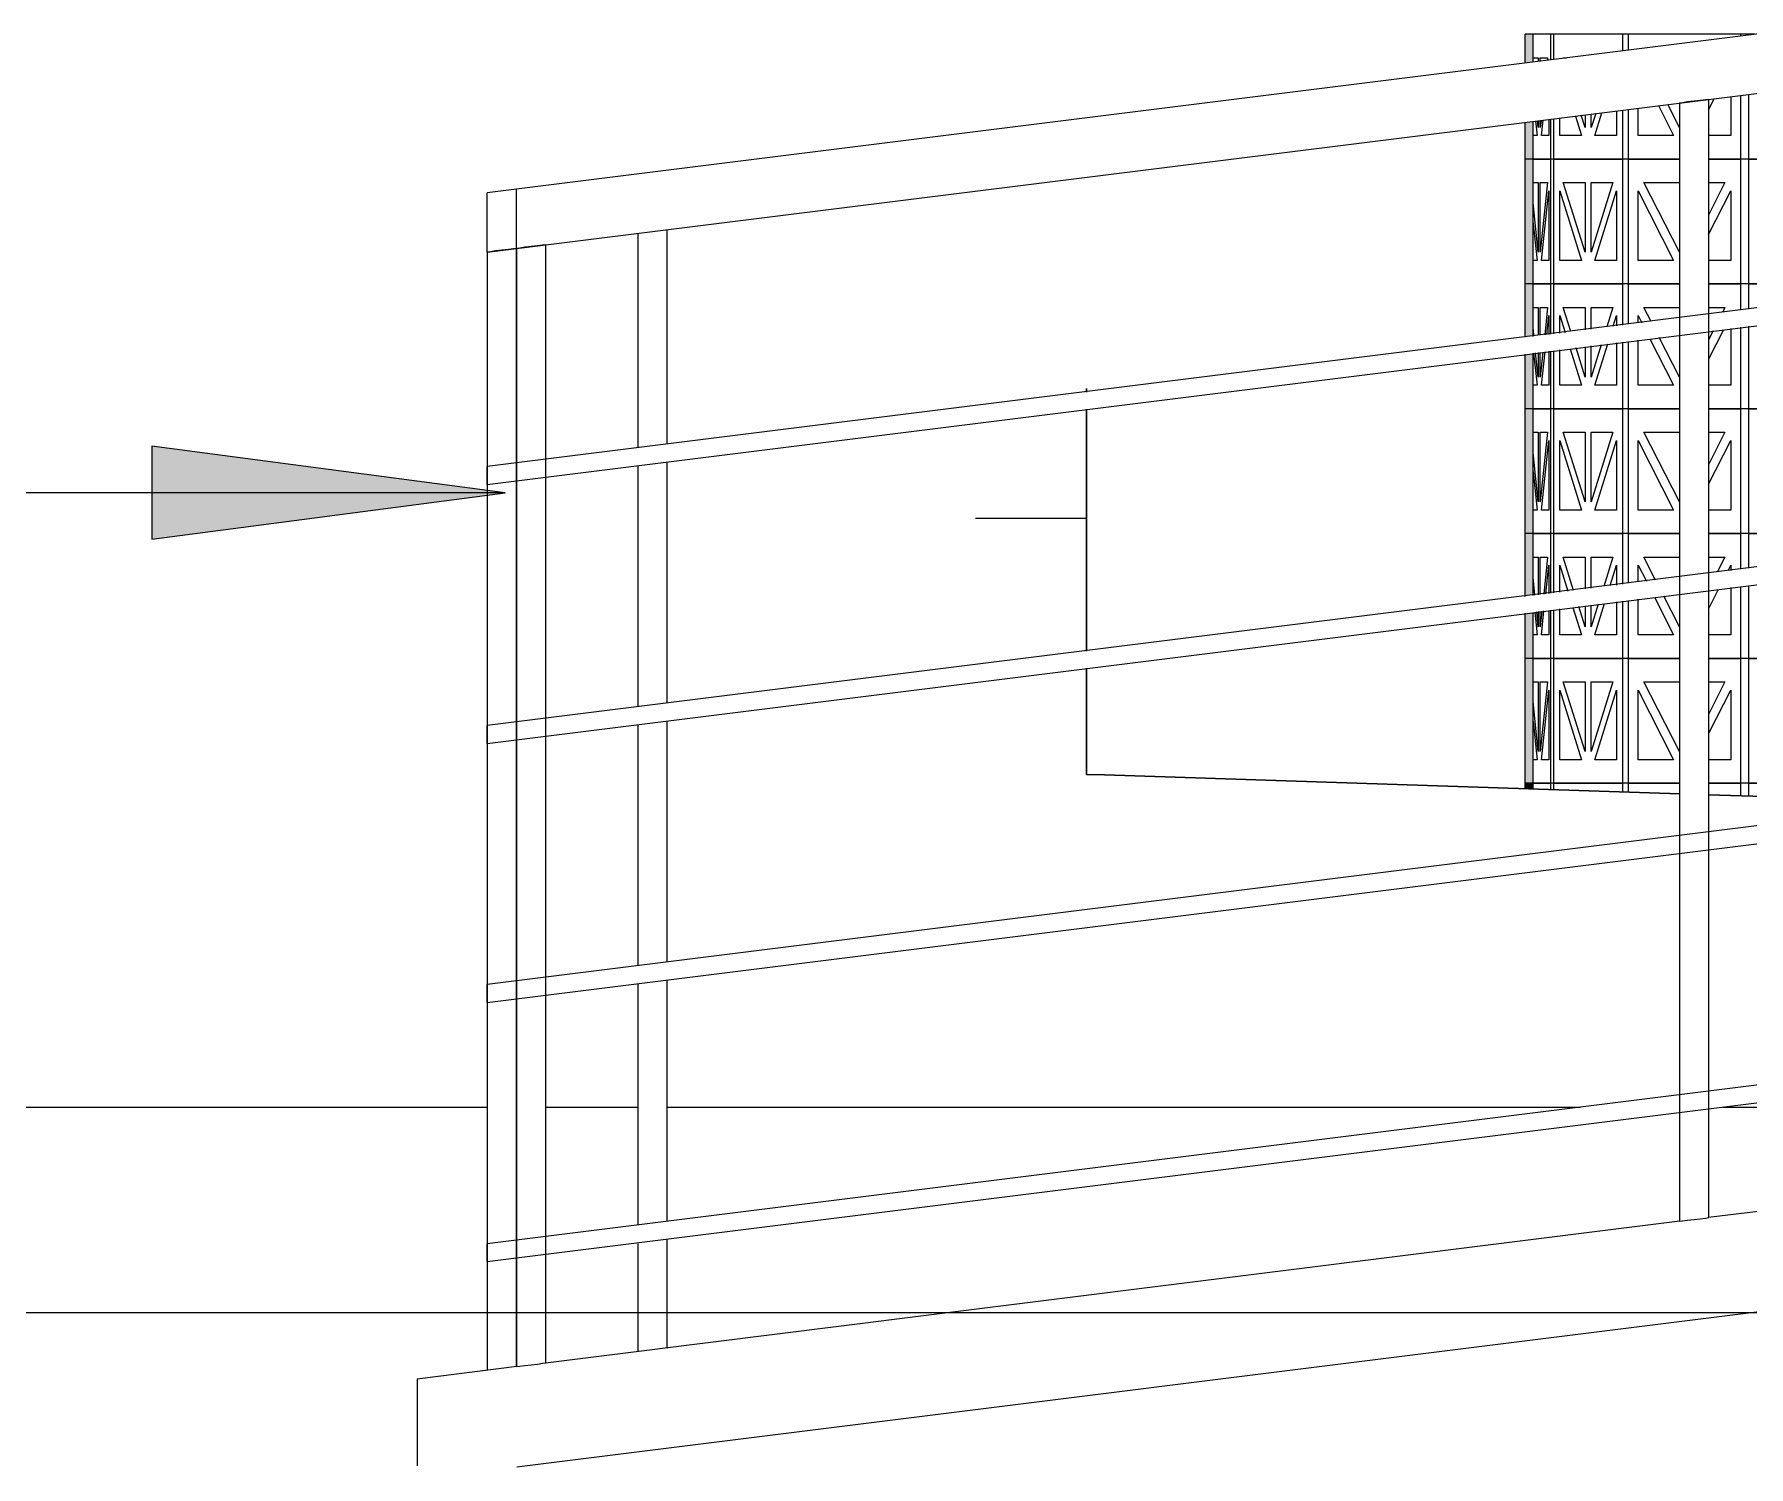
# Model space of a CAD drawing. Header units: millimetres. Extents: x -35517 to 139323, y -3702 to 5999.
# Drawn here: x 104025 to 105481, y -474 to 742 of the extents above; entities that cross this region are included whole.
import ezdxf

# ---------------------------------------------------------------- set-up
doc = ezdxf.new("R2010")
doc.units = ezdxf.units.MM
for name, color, linetype, lineweight in [('A-FLOR', 192, 'Continuous', 9), ('A-FLOR-HRAL', 11, 'Continuous', 5), ('A-GLAZ-CURT', 52, 'Continuous', 5), ('C-TOPO', 7, 'Continuous', 5), ('G-ANNO-TEXT', 231, 'Continuous', 5)]:
    doc.layers.add(name, color=color, linetype=linetype, lineweight=lineweight)

# ---------------------------------------------------------------- blocks, each defined once
blk = doc.blocks.new('System Panel - Glazed-1052214-GENERAL EAST ELEVATION')
at = {"layer": 'A-GLAZ-CURT'}
blk.add_hatch(color=256, dxfattribs=at).paths.add_polyline_path([(-3278.8, 101.2), (-3278.8, 106), (-3285.3, 106), (-3285.3, 101.4)])
for p, q in [((-3285.3, 101.4), (-3285.3, 106)), ((-3278.8, 106), (-3285.3, 106)), ((-3278.8, 106), (-3278.8, 101.2))]:
    blk.add_line(p, q, dxfattribs=at)
blk = doc.blocks.new('System Panel - Glazed-V377-GENERAL EAST ELEVATION')
at = {"layer": 'A-GLAZ-CURT'}
blk.add_hatch(color=256, dxfattribs=at).paths.add_polyline_path([(-3285.3, 106), (-3278.8, 106), (-3278.8, 212), (-3285.3, 212), (-3285.3, 113.2)])
for p, q in [((-3285.3, 106), (-3285.3, 212)), ((-3278.8, 212), (-3285.3, 212)), ((-3278.8, 212), (-3278.8, 106)), ((-3278.8, 106), (-3285.3, 106))]:
    blk.add_line(p, q, dxfattribs=at)
blk = doc.blocks.new('System Panel - Glazed-V378-GENERAL EAST ELEVATION')
at = {"layer": 'A-GLAZ-CURT'}
h = blk.add_hatch(color=256, dxfattribs=at)
h.paths.add_polyline_path([(-3280.4, 212), (-3278.8, 212), (-3278.8, 250.8), (-3285.3, 250), (-3285.3, 212)])
h.paths.add_polyline_path([(-3285.3, 265.1), (-3278.8, 265.9), (-3278.8, 318), (-3285.3, 318), (-3285.3, 281.5)])
for p, q in [((-3285.3, 264.7), (-3285.3, 318)), ((-3278.8, 318), (-3285.3, 318)), ((-3278.8, 318), (-3278.8, 265.5)), ((-3285.3, 212), (-3285.3, 250.3)), ((-3278.8, 251.1), (-3278.8, 212)), ((-3278.8, 212), (-3285.3, 212))]:
    blk.add_line(p, q, dxfattribs=at)
blk = doc.blocks.new('System Panel - Glazed-V379-GENERAL EAST ELEVATION')
at = {"layer": 'A-GLAZ-CURT'}
h = blk.add_hatch(color=256, dxfattribs=at)
h.paths.add_polyline_path([(-3285.3, 424), (-3278.8, 424), (-3278.8, 470.8), (-3285.3, 470), (-3285.3, 438.5)])
h.paths.add_polyline_path([(-3285.3, 485.1), (-3278.8, 486.7), (-3278.8, 530), (-3285.3, 530), (-3285.3, 486.7)])
for p, q in [((-3285.3, 484.7), (-3285.3, 530)), ((-3278.8, 530), (-3285.3, 530)), ((-3278.8, 530), (-3278.8, 485.5)), ((-3285.3, 424), (-3285.3, 470.3)), ((-3278.8, 471.1), (-3278.8, 424)), ((-3278.8, 424), (-3285.3, 424))]:
    blk.add_line(p, q, dxfattribs=at)
blk = doc.blocks.new('System Panel - Glazed-V380-GENERAL EAST ELEVATION')
at = {"layer": 'A-GLAZ-CURT'}
h = blk.add_hatch(color=256, dxfattribs=at)
h.paths.add_polyline_path([(-3278.8, 636), (-3278.8, 668.1), (-3285.3, 667.2), (-3285.3, 636), (-3280.4, 636)])
h.paths.add_polyline_path([(-3285.3, 717.6), (-3278.8, 718.4), (-3278.8, 742), (-3285.3, 742), (-3285.3, 727.9)])
for p, q in [((-3285.3, 717.6), (-3285.3, 742)), ((-3278.8, 742), (-3285.3, 742)), ((-3278.8, 742), (-3278.8, 718.4)), ((-3285.3, 636), (-3285.3, 667.2)), ((-3278.8, 668.1), (-3278.8, 636)), ((-3278.8, 636), (-3285.3, 636))]:
    blk.add_line(p, q, dxfattribs=at)
blk = doc.blocks.new('The BREEZEBLOCK Family1 - The BREEZEBLOCK Family1-1267692-GENERAL EAST ELEVATION')
at = {"layer": 'A-GLAZ-CURT'}
for p, q in [((-3263.4, 106), (-3278.6, 106)), ((-3263.4, 100.7), (-3263.4, 106)), ((-3261.1, 106), (-3263.4, 106))]:
    blk.add_line(p, q, dxfattribs=at)
blk = doc.blocks.new('The BREEZEBLOCK Family1 - The BREEZEBLOCK Family1-1267693-GENERAL EAST ELEVATION')
at = {"layer": 'A-GLAZ-CURT'}
for p, q in [((-3261.1, 106), (-3261.1, 100.7)), ((-3202.4, 106), (-3261.1, 106)), ((-3202.4, 98.6), (-3202.4, 106)), ((-3197.9, 106), (-3202.4, 106))]:
    blk.add_line(p, q, dxfattribs=at)
blk = doc.blocks.new('The BREEZEBLOCK Family1 - The BREEZEBLOCK Family1-V381-GENERAL EAST ELEVATION')
at = {"layer": 'A-GLAZ-CURT'}
for p, q in [((-3197.9, 106), (-3197.9, 98.5)), ((-3154, 106), (-3197.9, 106)), ((-3102.1, 106), (-3129.7, 106)), ((-3102.1, 95.3), (-3102.1, 106)), ((-3095.5, 106), (-3102.1, 106))]:
    blk.add_line(p, q, dxfattribs=at)
blk = doc.blocks.new('The BREEZEBLOCK Family1 - The BREEZEBLOCK Family1-V382-GENERAL EAST ELEVATION')
at = {"layer": 'A-GLAZ-CURT'}
for p, q in [((-3095.5, 106), (-3095.5, 95.1)), ((-3038.5, 106), (-3095.5, 106)), ((-2965.7, 106), (-3014.1, 106)), ((-2965.7, 90.8), (-2965.7, 106)), ((-2957.2, 106), (-2965.7, 106))]:
    blk.add_line(p, q, dxfattribs=at)
blk = doc.blocks.new('The BREEZEBLOCK Family1 - The BREEZEBLOCK Family1-V387-GENERAL EAST ELEVATION')
at = {"layer": 'A-GLAZ-CURT'}
for p, q in [((-3263.4, 212), (-3278.6, 212)), ((-3263.4, 106), (-3263.4, 212)), ((-3261.1, 212), (-3263.4, 212)), ((-3278.6, 192), (-3274.2, 192)), ((-3274.2, 192), (-3274.2, 132.9)), ((-3272.4, 132.9), (-3272.4, 192)), ((-3272.4, 192), (-3266.2, 192)), ((-3266.2, 192), (-3272.4, 132.9)), ((-3274.2, 132.9), (-3278.6, 175)), ((-3271.4, 126), (-3265.2, 185.1)), ((-3265.2, 185.1), (-3265.2, 126)), ((-3278.6, 158.5), (-3275.2, 126)), ((-3275.2, 126), (-3278.6, 126)), ((-3265.2, 126), (-3271.4, 126)), ((-3278.6, 106), (-3263.4, 106)), ((-3261.1, 106), (-3263.4, 106))]:
    blk.add_line(p, q, dxfattribs=at)
blk = doc.blocks.new('The BREEZEBLOCK Family1 - The BREEZEBLOCK Family1-V388-GENERAL EAST ELEVATION')
at = {"layer": 'A-GLAZ-CURT'}
for p, q in [((-3261.1, 212), (-3261.1, 106)), ((-3202.4, 212), (-3261.1, 212)), ((-3202.4, 106), (-3202.4, 212)), ((-3197.9, 212), (-3202.4, 212)), ((-3252.9, 192), (-3234.4, 192)), ((-3234.4, 132.9), (-3252.9, 192)), ((-3234.4, 192), (-3234.4, 132.9)), ((-3229.1, 132.9), (-3229.1, 192)), ((-3229.1, 192), (-3210.7, 192)), ((-3210.7, 192), (-3229.1, 132.9)), ((-3255.8, 126), (-3255.8, 185.1)), ((-3255.8, 185.1), (-3237.4, 126)), ((-3226.2, 126), (-3207.7, 185.1)), ((-3207.7, 185.1), (-3207.7, 126)), ((-3237.4, 126), (-3255.8, 126)), ((-3207.7, 126), (-3226.2, 126)), ((-3226.2, 126), (-3226.1, 126)), ((-3261.1, 106), (-3202.4, 106)), ((-3197.9, 106), (-3202.4, 106))]:
    blk.add_line(p, q, dxfattribs=at)
blk = doc.blocks.new('The BREEZEBLOCK Family1 - The BREEZEBLOCK Family1-V389-GENERAL EAST ELEVATION')
at = {"layer": 'A-GLAZ-CURT'}
for p, q in [((-3197.9, 212), (-3197.9, 106)), ((-3154, 212), (-3197.9, 212)), ((-3102.1, 212), (-3129.7, 212)), ((-3102.1, 106), (-3102.1, 212)), ((-3095.5, 212), (-3102.1, 212)), ((-3184.4, 192), (-3154.3, 192)), ((-3154.3, 132.9), (-3184.4, 192)), ((-3154.3, 192), (-3154.3, 132.9)), ((-3129.7, 192), (-3115.6, 192)), ((-3115.6, 192), (-3129.7, 164.4)), ((-3189.2, 126), (-3189.2, 185.1)), ((-3189.2, 185.1), (-3159.2, 126)), ((-3129.1, 149), (-3110.7, 185.1)), ((-3110.7, 185.1), (-3110.7, 126)), ((-3159.2, 126), (-3189.2, 126)), ((-3110.7, 126), (-3129.7, 126)), ((-3197.9, 106), (-3154, 106)), ((-3129.7, 106), (-3102.1, 106)), ((-3095.5, 106), (-3102.1, 106))]:
    blk.add_line(p, q, dxfattribs=at)
blk = doc.blocks.new('The BREEZEBLOCK Family1 - The BREEZEBLOCK Family1-V390-GENERAL EAST ELEVATION')
at = {"layer": 'A-GLAZ-CURT'}
for p, q in [((-3095.5, 212), (-3095.5, 106)), ((-3038.5, 212), (-3095.5, 212)), ((-2965.7, 212), (-3014.1, 212)), ((-2965.7, 106), (-2965.7, 212)), ((-2957.2, 212), (-2965.7, 212)), ((-3077.2, 192), (-3038.5, 192)), ((-3038.5, 135.9), (-3077.2, 192)), ((-3014.1, 192), (-2984, 192)), ((-2984, 192), (-3014.1, 148.2)), ((-3083.8, 126), (-3083.8, 185.1)), ((-3083.8, 185.1), (-3043, 126)), ((-3014.1, 131.8), (-2977.4, 185.1)), ((-2977.4, 185.1), (-2977.4, 126)), ((-3043, 126), (-3083.8, 126)), ((-2977.4, 126), (-3014.1, 126)), ((-3095.5, 106), (-3038.5, 106)), ((-3014.1, 106), (-2965.7, 106)), ((-2957.2, 106), (-2965.7, 106))]:
    blk.add_line(p, q, dxfattribs=at)
blk = doc.blocks.new('The BREEZEBLOCK Family1 - The BREEZEBLOCK Family1-V395-GENERAL EAST ELEVATION')
at = {"layer": 'A-GLAZ-CURT'}
for p, q in [((-3263.4, 318), (-3278.6, 318)), ((-3263.4, 267.4), (-3263.4, 318)), ((-3261.1, 318), (-3263.4, 318)), ((-3278.6, 298), (-3274.2, 298)), ((-3274.2, 298), (-3274.2, 266)), ((-3272.4, 266.3), (-3272.4, 298)), ((-3272.4, 298), (-3266.2, 298)), ((-3266.2, 298), (-3269.5, 266.6)), ((-3277, 265.7), (-3278.6, 281)), ((-3267.8, 266.8), (-3265.2, 291.1)), ((-3265.2, 291.1), (-3265.2, 267.2)), ((-3277.2, 251.3), (-3275.2, 232)), ((-3274.2, 238.9), (-3275.5, 251.5)), ((-3274.2, 251.7), (-3274.2, 238.9)), ((-3271, 252.1), (-3272.4, 238.9)), ((-3272.4, 238.9), (-3272.4, 251.9)), ((-3271.4, 232), (-3269.3, 252.3)), ((-3265.2, 252.8), (-3265.2, 232)), ((-3263.4, 212), (-3263.4, 253)), ((-3275.2, 232), (-3278.6, 232)), ((-3265.2, 232), (-3271.4, 232)), ((-3278.6, 212), (-3263.4, 212)), ((-3261.1, 212), (-3263.4, 212))]:
    blk.add_line(p, q, dxfattribs=at)
blk = doc.blocks.new('The BREEZEBLOCK Family1 - The BREEZEBLOCK Family1-V396-GENERAL EAST ELEVATION')
at = {"layer": 'A-GLAZ-CURT'}
for p, q in [((-3261.1, 318), (-3261.1, 267.7)), ((-3202.4, 318), (-3261.1, 318)), ((-3202.4, 275), (-3202.4, 318)), ((-3197.9, 318), (-3202.4, 318)), ((-3252.9, 298), (-3234.4, 298)), ((-3244.1, 269.8), (-3252.9, 298)), ((-3234.4, 298), (-3234.4, 271)), ((-3229.1, 271.7), (-3229.1, 298)), ((-3229.1, 298), (-3210.7, 298)), ((-3210.7, 298), (-3218.4, 273.2)), ((-3255.8, 268.3), (-3255.8, 291.1)), ((-3255.8, 291.1), (-3249, 269.2)), ((-3213.1, 273.9), (-3207.7, 291.1)), ((-3207.7, 291.1), (-3207.7, 274.3)), ((-3261.1, 253.3), (-3261.1, 212)), ((-3255.8, 232), (-3255.8, 254)), ((-3244.7, 255.3), (-3237.4, 232)), ((-3234.4, 238.9), (-3239.7, 256)), ((-3234.4, 256.6), (-3234.4, 238.9)), ((-3223.2, 258), (-3229.1, 238.9)), ((-3229.1, 238.9), (-3229.1, 257.3)), ((-3226.2, 232), (-3217.8, 258.7)), ((-3207.7, 260), (-3207.7, 232)), ((-3202.4, 212), (-3202.4, 260.6)), ((-3237.4, 232), (-3255.8, 232)), ((-3207.7, 232), (-3226.2, 232)), ((-3226.2, 232), (-3226.1, 232)), ((-3261.1, 212), (-3202.4, 212)), ((-3197.9, 212), (-3202.4, 212))]:
    blk.add_line(p, q, dxfattribs=at)
blk = doc.blocks.new('The BREEZEBLOCK Family1 - The BREEZEBLOCK Family1-V397-GENERAL EAST ELEVATION')
at = {"layer": 'A-GLAZ-CURT'}
for p, q in [((-3197.9, 318), (-3197.9, 275.8)), ((-3154, 318), (-3197.9, 318)), ((-3102.1, 318), (-3129.7, 318)), ((-3102.1, 287.8), (-3102.1, 318)), ((-3095.5, 318), (-3102.1, 318)), ((-3184.4, 298), (-3154.3, 298)), ((-3174.5, 278.5), (-3184.4, 298)), ((-3154.3, 298), (-3154.3, 281.2)), ((-3129.7, 298), (-3115.6, 298)), ((-3115.6, 298), (-3122.1, 285.3)), ((-3189.2, 276.9), (-3189.2, 291.1)), ((-3189.2, 291.1), (-3182.3, 277.5)), ((-3113, 286.6), (-3110.7, 291.1)), ((-3110.7, 291.1), (-3110.7, 286.7)), ((-3189.2, 232), (-3189.2, 262.3)), ((-3175.4, 264), (-3159.2, 232)), ((-3154.3, 238.9), (-3167.6, 265)), ((-3154.3, 266.6), (-3154.3, 238.9)), ((-3129.7, 253.9), (-3121.1, 270.8)), ((-3110.7, 272.1), (-3110.7, 232)), ((-3102.1, 212), (-3102.1, 273.2)), ((-3197.9, 261.2), (-3197.9, 212)), ((-3159.2, 232), (-3189.2, 232)), ((-3110.7, 232), (-3129.7, 232)), ((-3197.9, 212), (-3154, 212)), ((-3129.7, 212), (-3102.1, 212)), ((-3095.5, 212), (-3102.1, 212))]:
    blk.add_line(p, q, dxfattribs=at)
blk = doc.blocks.new('The BREEZEBLOCK Family1 - The BREEZEBLOCK Family1-V398-GENERAL EAST ELEVATION')
at = {"layer": 'A-GLAZ-CURT'}
for p, q in [((-3095.5, 318), (-3095.5, 288.6)), ((-3038.5, 318), (-3095.5, 318)), ((-2965.7, 318), (-3014.1, 318)), ((-2965.7, 304.8), (-2965.7, 318)), ((-2957.2, 318), (-2965.7, 318)), ((-3077.2, 298), (-3038.5, 298)), ((-3072.7, 291.4), (-3077.2, 298)), ((-3073.8, 276.7), (-3043, 232)), ((-3038.5, 241.9), (-3063.4, 278)), ((-3014.1, 237.8), (-2979.2, 288.5)), ((-2991.5, 287), (-3014.1, 254.2)), ((-2977.4, 288.8), (-2977.4, 232)), ((-2965.7, 212), (-2965.7, 290.2)), ((-3095.5, 274), (-3095.5, 212)), ((-3083.8, 232), (-3083.8, 275.5)), ((-3043, 232), (-3083.8, 232)), ((-2977.4, 232), (-3014.1, 232)), ((-3095.5, 212), (-3038.5, 212)), ((-3014.1, 212), (-2965.7, 212)), ((-2957.2, 212), (-2965.7, 212))]:
    blk.add_line(p, q, dxfattribs=at)
blk = doc.blocks.new('The BREEZEBLOCK Family1 - The BREEZEBLOCK Family1-V403-GENERAL EAST ELEVATION')
at = {"layer": 'A-GLAZ-CURT'}
for p, q in [((-3197.9, 424), (-3197.9, 318)), ((-3154, 424), (-3197.9, 424)), ((-3102.1, 424), (-3129.7, 424)), ((-3102.1, 318), (-3102.1, 424)), ((-3095.5, 424), (-3102.1, 424)), ((-3189.2, 338), (-3189.2, 397.1)), ((-3189.2, 397.1), (-3159.2, 338)), ((-3184.4, 404), (-3154.3, 404)), ((-3154.3, 344.9), (-3184.4, 404)), ((-3154.3, 404), (-3154.3, 344.9)), ((-3129.7, 404), (-3115.6, 404)), ((-3115.6, 404), (-3129.7, 376.4)), ((-3129.7, 359.9), (-3110.7, 397.1)), ((-3110.7, 397.1), (-3110.7, 338)), ((-3159.2, 338), (-3189.2, 338)), ((-3110.7, 338), (-3129.7, 338)), ((-3197.9, 318), (-3154, 318)), ((-3129.7, 318), (-3102.1, 318)), ((-3095.5, 318), (-3102.1, 318))]:
    blk.add_line(p, q, dxfattribs=at)
blk = doc.blocks.new('The BREEZEBLOCK Family1 - The BREEZEBLOCK Family1-V409-GENERAL EAST ELEVATION')
at = {"layer": 'A-GLAZ-CURT'}
for p, q in [((-3263.4, 530), (-3278.6, 530)), ((-3263.4, 487.4), (-3263.4, 530)), ((-3261.1, 530), (-3263.4, 530)), ((-3278.6, 510), (-3274.2, 510)), ((-3274.2, 510), (-3274.2, 486.7)), ((-3272.4, 486.7), (-3272.4, 510)), ((-3272.4, 510), (-3266.2, 510)), ((-3266.2, 510), (-3268.7, 486.7)), ((-3266.9, 487), (-3265.2, 503.1)), ((-3265.2, 503.1), (-3265.2, 487.2)), ((-3278, 486.7), (-3278.6, 493)), ((-3278.1, 471.2), (-3275.2, 444)), ((-3274.2, 450.9), (-3276.4, 471.4)), ((-3274.2, 471.7), (-3274.2, 450.9)), ((-3270.2, 472.2), (-3272.4, 450.9)), ((-3272.4, 450.9), (-3272.4, 471.9)), ((-3271.4, 444), (-3268.4, 472.4)), ((-3265.2, 472.8), (-3265.2, 444)), ((-3263.4, 424), (-3263.4, 473)), ((-3275.2, 444), (-3278.6, 444)), ((-3265.2, 444), (-3271.4, 444)), ((-3278.6, 424), (-3263.4, 424)), ((-3261.1, 424), (-3263.4, 424))]:
    blk.add_line(p, q, dxfattribs=at)
blk = doc.blocks.new('The BREEZEBLOCK Family1 - The BREEZEBLOCK Family1-V410-GENERAL EAST ELEVATION')
at = {"layer": 'A-GLAZ-CURT'}
for p, q in [((-3261.1, 530), (-3261.1, 487.7)), ((-3202.4, 530), (-3261.1, 530)), ((-3202.4, 495), (-3202.4, 530)), ((-3197.9, 530), (-3202.4, 530)), ((-3252.9, 510), (-3234.4, 510)), ((-3246.5, 489.5), (-3252.9, 510)), ((-3234.4, 510), (-3234.4, 491)), ((-3229.1, 491.7), (-3229.1, 510)), ((-3229.1, 510), (-3210.7, 510)), ((-3210.7, 510), (-3215.8, 493.6)), ((-3255.8, 488.3), (-3255.8, 503.1)), ((-3255.8, 503.1), (-3251.4, 488.9)), ((-3210.5, 494.2), (-3207.7, 503.1)), ((-3207.7, 503.1), (-3207.7, 494.3)), ((-3202.4, 424), (-3202.4, 480.6)), ((-3261.1, 473.3), (-3261.1, 424)), ((-3255.8, 444), (-3255.8, 474)), ((-3247.1, 475), (-3237.4, 444)), ((-3234.4, 450.9), (-3242.1, 475.7)), ((-3234.4, 476.6), (-3234.4, 450.9)), ((-3220.6, 478.4), (-3229.1, 450.9)), ((-3229.1, 450.9), (-3229.1, 477.3)), ((-3226.2, 444), (-3215.2, 479)), ((-3207.7, 480), (-3207.7, 444)), ((-3237.4, 444), (-3255.8, 444)), ((-3207.7, 444), (-3226.2, 444)), ((-3226.2, 444), (-3226.1, 444)), ((-3261.1, 424), (-3202.4, 424)), ((-3197.9, 424), (-3202.4, 424))]:
    blk.add_line(p, q, dxfattribs=at)
blk = doc.blocks.new('The BREEZEBLOCK Family1 - The BREEZEBLOCK Family1-V411-GENERAL EAST ELEVATION')
at = {"layer": 'A-GLAZ-CURT'}
for p, q in [((-3197.9, 530), (-3197.9, 495.8)), ((-3154, 530), (-3197.9, 530)), ((-3102.1, 530), (-3129.7, 530)), ((-3102.1, 507.8), (-3102.1, 530)), ((-3095.5, 530), (-3102.1, 530)), ((-3184.4, 510), (-3154.3, 510)), ((-3178.3, 498), (-3184.4, 510)), ((-3154.3, 510), (-3154.3, 501.2)), ((-3129.7, 510), (-3115.6, 510)), ((-3115.6, 510), (-3117.7, 505.8)), ((-3189.2, 496.9), (-3189.2, 503.1)), ((-3189.2, 503.1), (-3186.1, 497)), ((-3197.9, 481.2), (-3197.9, 424)), ((-3189.2, 444), (-3189.2, 482.3)), ((-3179.3, 483.5), (-3159.2, 444)), ((-3154.3, 450.9), (-3171.4, 484.5)), ((-3154.3, 486.6), (-3154.3, 450.9)), ((-3129.7, 465.9), (-3116.7, 491.3)), ((-3125.7, 490.2), (-3129.7, 482.4)), ((-3110.7, 492.1), (-3110.7, 444)), ((-3102.1, 424), (-3102.1, 493.2)), ((-3159.2, 444), (-3189.2, 444)), ((-3110.7, 444), (-3129.7, 444)), ((-3197.9, 424), (-3154, 424)), ((-3129.7, 424), (-3102.1, 424)), ((-3095.5, 424), (-3102.1, 424))]:
    blk.add_line(p, q, dxfattribs=at)
blk = doc.blocks.new('The BREEZEBLOCK Family1 - The BREEZEBLOCK Family1-V412-GENERAL EAST ELEVATION')
at = {"layer": 'A-GLAZ-CURT'}
for p, q in [((-3095.5, 530), (-3095.5, 508.6)), ((-3038.5, 530), (-3095.5, 530)), ((-2965.7, 530), (-3014.1, 530)), ((-2965.7, 524.8), (-2965.7, 530)), ((-2957.2, 530), (-2965.7, 530)), ((-2965.7, 424), (-2965.7, 510.2)), ((-3083.8, 444), (-3083.8, 495.5)), ((-3078.9, 496.1), (-3043, 444)), ((-3038.5, 453.9), (-3068.5, 497.4)), ((-2985.5, 507.7), (-3014.1, 466.2)), ((-3014.1, 449.8), (-2977.4, 503.1)), ((-2977.4, 503.1), (-2977.4, 444)), ((-3095.5, 494), (-3095.5, 424)), ((-3043, 444), (-3083.8, 444)), ((-2977.4, 444), (-3014.1, 444)), ((-3095.5, 424), (-3038.5, 424)), ((-3014.1, 424), (-2965.7, 424)), ((-2957.2, 424), (-2965.7, 424))]:
    blk.add_line(p, q, dxfattribs=at)
blk = doc.blocks.new('The BREEZEBLOCK Family1 - The BREEZEBLOCK Family1-V418-GENERAL EAST ELEVATION')
at = {"layer": 'A-GLAZ-CURT'}
for p, q in [((-3263.4, 636), (-3278.6, 636)), ((-3263.4, 530), (-3263.4, 636)), ((-3261.1, 636), (-3263.4, 636)), ((-3278.6, 616), (-3274.2, 616)), ((-3274.2, 616), (-3274.2, 556.9)), ((-3272.4, 556.9), (-3272.4, 616)), ((-3272.4, 616), (-3266.2, 616)), ((-3266.2, 616), (-3272.4, 556.9)), ((-3274.2, 556.9), (-3278.6, 599)), ((-3271.4, 550), (-3265.2, 609.1)), ((-3265.2, 609.1), (-3265.2, 550)), ((-3278.7, 583.2), (-3275.2, 550)), ((-3275.2, 550), (-3278.6, 550)), ((-3265.2, 550), (-3271.4, 550)), ((-3278.6, 530), (-3263.4, 530)), ((-3261.1, 530), (-3263.4, 530))]:
    blk.add_line(p, q, dxfattribs=at)
blk = doc.blocks.new('The BREEZEBLOCK Family1 - The BREEZEBLOCK Family1-V419-GENERAL EAST ELEVATION')
at = {"layer": 'A-GLAZ-CURT'}
for p, q in [((-3197.9, 636), (-3197.9, 530)), ((-3153.9, 636), (-3197.9, 636)), ((-3102.1, 636), (-3129.7, 636)), ((-3102.1, 530), (-3102.1, 636)), ((-3095.5, 636), (-3102.1, 636)), ((-3184.4, 616), (-3154.3, 616)), ((-3154.3, 556.9), (-3184.4, 616)), ((-3154.3, 616), (-3154.3, 556.9)), ((-3129.7, 616), (-3115.6, 616)), ((-3115.6, 616), (-3129.7, 588.4)), ((-3189.2, 550), (-3189.2, 609.1)), ((-3189.2, 609.1), (-3159.2, 550)), ((-3129.7, 571.9), (-3110.7, 609.1)), ((-3110.7, 609.1), (-3110.7, 550)), ((-3159.2, 550), (-3189.2, 550)), ((-3110.7, 550), (-3129.7, 550)), ((-3197.9, 530), (-3154, 530)), ((-3129.7, 530), (-3102.1, 530)), ((-3095.5, 530), (-3102.1, 530))]:
    blk.add_line(p, q, dxfattribs=at)
blk = doc.blocks.new('The BREEZEBLOCK Family1 - The BREEZEBLOCK Family1-V420-GENERAL EAST ELEVATION')
at = {"layer": 'A-GLAZ-CURT'}
for p, q in [((-3095.5, 636), (-3095.5, 530)), ((-3038.4, 636), (-3095.5, 636)), ((-2965.7, 636), (-3014.1, 636)), ((-2965.7, 530), (-2965.7, 636)), ((-2957.2, 636), (-2965.7, 636)), ((-3077.2, 616), (-3038.3, 616)), ((-3038.5, 559.9), (-3077.2, 616)), ((-3014.1, 616), (-2984, 616)), ((-2984, 616), (-3014.1, 572.2)), ((-3083.8, 550), (-3083.8, 609.1)), ((-3083.8, 609.1), (-3043, 550)), ((-3014.1, 555.8), (-2977.4, 609.1)), ((-2977.4, 609.1), (-2977.4, 550)), ((-3043, 550), (-3083.8, 550)), ((-2977.4, 550), (-3014.1, 550)), ((-3095.5, 530), (-3038.5, 530)), ((-3014.1, 530), (-2965.7, 530)), ((-2957.2, 530), (-2965.7, 530))]:
    blk.add_line(p, q, dxfattribs=at)
blk = doc.blocks.new('The BREEZEBLOCK Family1 - The BREEZEBLOCK Family1-V426-GENERAL EAST ELEVATION')
at = {"layer": 'A-GLAZ-CURT'}
for p, q in [((-3263.4, 742), (-3278.6, 742)), ((-3263.4, 720.4), (-3263.4, 742)), ((-3261.1, 742), (-3263.4, 742)), ((-3278.6, 722), (-3274.2, 722)), ((-3274.2, 722), (-3274.2, 719)), ((-3272.4, 719.2), (-3272.4, 722)), ((-3272.4, 722), (-3266.2, 722)), ((-3266.2, 722), (-3266.4, 720)), ((-3265.2, 669.8), (-3265.2, 656)), ((-3263.4, 636), (-3263.4, 670)), ((-3275.2, 656), (-3278.6, 656)), ((-3276.5, 668.3), (-3275.2, 656)), ((-3274.2, 662.9), (-3274.8, 668.6)), ((-3274.2, 668.6), (-3274.2, 662.9)), ((-3271.8, 668.9), (-3272.4, 662.9)), ((-3272.4, 662.9), (-3272.4, 668.8)), ((-3271.4, 656), (-3270, 669.1)), ((-3265.2, 656), (-3271.4, 656)), ((-3278.6, 636), (-3263.4, 636)), ((-3261.1, 636), (-3263.4, 636))]:
    blk.add_line(p, q, dxfattribs=at)
blk = doc.blocks.new('The BREEZEBLOCK Family1 - The BREEZEBLOCK Family1-V427-GENERAL EAST ELEVATION')
at = {"layer": 'A-GLAZ-CURT'}
for p, q in [((-3261.1, 742), (-3261.1, 720.7)), ((-3202.4, 742), (-3261.1, 742)), ((-3202.4, 728), (-3202.4, 742)), ((-3197.9, 742), (-3202.4, 742)), ((-3252.9, 722), (-3250.3, 722)), ((-3261.1, 670.3), (-3261.1, 636)), ((-3255.8, 656), (-3255.8, 670.9)), ((-3242.6, 672.6), (-3237.4, 656)), ((-3234.4, 662.9), (-3237.6, 673.2)), ((-3234.4, 673.6), (-3234.4, 662.9)), ((-3225.4, 674.7), (-3229.1, 662.9)), ((-3229.1, 662.9), (-3229.1, 674.3)), ((-3226.2, 656), (-3220.1, 675.4)), ((-3207.7, 676.9), (-3207.7, 656)), ((-3202.4, 636), (-3202.4, 677.6)), ((-3237.4, 656), (-3255.8, 656)), ((-3207.7, 656), (-3226.2, 656)), ((-3226.2, 656), (-3226.1, 656)), ((-3261.1, 636), (-3202.4, 636)), ((-3197.9, 636), (-3202.4, 636))]:
    blk.add_line(p, q, dxfattribs=at)
blk = doc.blocks.new('The BREEZEBLOCK Family1 - The BREEZEBLOCK Family1-V428-GENERAL EAST ELEVATION')
at = {"layer": 'A-GLAZ-CURT'}
for p, q in [((-3197.9, 742), (-3197.9, 728.6)), ((-3102.1, 742), (-3197.9, 742)), ((-3102.1, 740.5), (-3102.1, 742)), ((-3095.5, 742), (-3102.1, 742)), ((-3129.7, 677.9), (-3124.9, 687.3)), ((-3110.7, 689.1), (-3110.7, 656)), ((-3102.1, 636), (-3102.1, 690.1)), ((-3197.9, 678.2), (-3197.9, 636)), ((-3189.2, 656), (-3189.2, 679.2)), ((-3172.1, 681.4), (-3159.2, 656)), ((-3154.3, 662.9), (-3164.2, 682.4)), ((-3154.3, 683.6), (-3154.3, 662.9)), ((-3159.2, 656), (-3189.2, 656)), ((-3110.7, 656), (-3129.7, 656)), ((-3197.9, 636), (-3153.9, 636)), ((-3129.7, 636), (-3102.1, 636)), ((-3095.5, 636), (-3102.1, 636))]:
    blk.add_line(p, q, dxfattribs=at)
blk = doc.blocks.new('The BREEZEBLOCK Family1 - The BREEZEBLOCK Family1-V429-GENERAL EAST ELEVATION')
at = {"layer": 'A-GLAZ-CURT'}
for p, q in [((-3090.3, 742), (-3095.5, 742)), ((-3014.1, 661.8), (-2984.5, 704.8)), ((-2996.9, 703.3), (-3014.1, 678.2)), ((-2977.4, 705.7), (-2977.4, 656)), ((-2965.7, 636), (-2965.7, 707.2)), ((-3095.5, 691), (-3095.5, 636)), ((-3083.8, 656), (-3083.8, 692.4)), ((-3069.4, 694.2), (-3043, 656)), ((-3038.4, 665.8), (-3058.9, 695.5)), ((-3043, 656), (-3083.8, 656)), ((-2977.4, 656), (-3014.1, 656)), ((-3095.5, 636), (-3038.4, 636)), ((-3014.1, 636), (-2965.7, 636)), ((-2957.2, 636), (-2965.7, 636))]:
    blk.add_line(p, q, dxfattribs=at)
blk = doc.blocks.new('Railing - 25mm-1115762-GENERAL EAST ELEVATION')
at = {"layer": 'A-FLOR-HRAL'}
for p, q in [((-4038.8, 573), (-4038.8, 390.9)), ((-4014.1, 576.1), (-4014.1, 576.1)), ((-4013.8, 394.1), (-4013.8, 576.2)), ((-4013.8, 174.1), (-4013.8, 378.9)), ((-4038.8, 375.8), (-4038.8, 170.9)), ((-4038.8, 155.8), (-4038.8, -49.1)), ((-4013.8, -45.9), (-4013.8, 158.9)), ((-4038.8, -64.2), (-4038.8, -269.1)), ((-4013.8, -265.9), (-4013.8, -61.1)), ((-4038.8, -285.2), (-4038.8, -376.6)), ((-4013.8, -373.4), (-4013.8, -281.1)), ((-4038.5, -376.5), (-4038.5, -376.5))]:
    blk.add_line(p, q, dxfattribs=at)
blk = doc.blocks.new('Railing - 25mm-V568-GENERAL EAST ELEVATION')
at = {"layer": 'A-FLOR-HRAL'}
for p, q in [((-4166.7, 557.1), (-4166.7, -392.5)), ((-4141.7, 378.1), (-4141.7, 560.2)), ((-4141.7, 158.1), (-4141.7, 363)), ((-4141.7, -61.9), (-4141.7, 143)), ((-4141.7, -281.9), (-4141.7, -77)), ((-4141.7, -389.4), (-4141.7, -297)), ((-4166.4, -392.5), (-4166.4, -392.5))]:
    blk.add_line(p, q, dxfattribs=at)
at = {"layer": 'A-FLOR-HRAL', "flags": 128}
for points in [[(-4154.2, 558.6), (-4159.6, 558), (-4163.9, 557.4), (-4166.4, 557.1), (-4166.7, 557.1)], [(-4142, 560.2), (-4144.4, 559.9), (-4148.7, 559.3), (-4154.2, 558.6)]]:
    blk.add_lwpolyline(points, dxfattribs=at)
blk = doc.blocks.new('Railing - Railing-1115684-GENERAL EAST ELEVATION')
at = {"layer": 'A-FLOR-HRAL'}
for p, q in [((-4141.8, 378.1), (-4166.7, 375)), ((-4166.7, 359.8), (-4141.8, 362.9)), ((-4141.8, 158.1), (-4166.7, 155)), ((-4166.7, 139.8), (-4141.8, 142.9)), ((-4141.8, -61.9), (-4166.7, -65)), ((-4166.7, -80.2), (-4141.8, -77.1)), ((-4141.8, -281.9), (-4166.7, -285)), ((-4166.7, -300.2), (-4141.8, -297.1))]:
    blk.add_line(p, q, dxfattribs=at)
at = {"layer": 'A-FLOR-HRAL', "flags": 128}
for points in [[(-4166.7, 367.4), (-4166.7, 369.4), (-4166.7, 371.2), (-4166.7, 372.7), (-4166.7, 373.9), (-4166.7, 374.7), (-4166.7, 375)], [(-4166.7, 359.8), (-4166.7, 360.1), (-4166.7, 360.9), (-4166.7, 362.1), (-4166.7, 363.6), (-4166.7, 365.4), (-4166.7, 367.4)], [(-4166.7, 147.4), (-4166.7, 149.4), (-4166.7, 151.2), (-4166.7, 152.7), (-4166.7, 153.9), (-4166.7, 154.7), (-4166.7, 155)], [(-4166.7, 139.8), (-4166.7, 140.1), (-4166.7, 140.9), (-4166.7, 142.1), (-4166.7, 143.6), (-4166.7, 145.4), (-4166.7, 147.4)], [(-4166.7, -72.6), (-4166.7, -70.6), (-4166.7, -68.8), (-4166.7, -67.3), (-4166.7, -66.1), (-4166.7, -65.3), (-4166.7, -65)], [(-4166.7, -80.2), (-4166.7, -79.9), (-4166.7, -79.1), (-4166.7, -77.9), (-4166.7, -76.4), (-4166.7, -74.6), (-4166.7, -72.6)], [(-4166.7, -292.6), (-4166.7, -290.6), (-4166.7, -288.8), (-4166.7, -287.3), (-4166.7, -286.1), (-4166.7, -285.3), (-4166.7, -285)], [(-4166.7, -300.2), (-4166.7, -299.9), (-4166.7, -299.1), (-4166.7, -297.9), (-4166.7, -296.4), (-4166.7, -294.6), (-4166.7, -292.6)]]:
    blk.add_lwpolyline(points, dxfattribs=at)
for name in ['Railing - 25mm-1115762-GENERAL EAST ELEVATION', 'Railing - 25mm-V568-GENERAL EAST ELEVATION']:
    blk.add_blockref(name, (0, 0))
blk = doc.blocks.new('Top Rail Type - Top Rail_Internal_-1115750-GENERAL EAST ELEVATION')
at = {"layer": 'A-FLOR-HRAL'}
for p, q in [((-4141.8, 610.6), (-4166.7, 607.5)), ((-4166.7, 557.1), (-4141.8, 560.2))]:
    blk.add_line(p, q, dxfattribs=at)
at = {"layer": 'A-FLOR-HRAL', "flags": 128}
for points in [[(-4166.7, 582.3), (-4166.7, 588.8), (-4166.7, 594.9), (-4166.7, 600.1), (-4166.7, 604.1), (-4166.7, 606.6), (-4166.7, 607.5)], [(-4166.7, 557.1), (-4166.7, 557.9), (-4166.7, 560.4), (-4166.7, 564.4), (-4166.7, 569.7), (-4166.7, 575.7), (-4166.7, 582.3)]]:
    blk.add_lwpolyline(points, dxfattribs=at)
blk = doc.blocks.new('Railing - 25mm-V571-GENERAL EAST ELEVATION')
at = {"layer": 'A-FLOR-HRAL'}
for p, q in [((-3129.3, -262.9), (-3129.3, 686.7)), ((-3154.3, 683.6), (-3154.3, -266))]:
    blk.add_line(p, q, dxfattribs=at)
at = {"layer": 'A-FLOR-HRAL', "flags": 128}
for points in [[(-3141.8, 685.2), (-3147.3, 684.5), (-3151.6, 683.9), (-3154, 683.6), (-3154.3, 683.6)], [(-3129.7, 686.7), (-3132.1, 686.4), (-3136.4, 685.8), (-3141.8, 685.2)], [(-3154, -266), (-3151.6, -265.7), (-3147.3, -265.1), (-3141.8, -264.4)], [(-3141.8, -264.4), (-3136.4, -263.8), (-3132.1, -263.2), (-3129.7, -262.9), (-3129.3, -262.9)]]:
    blk.add_lwpolyline(points, dxfattribs=at)
blk = doc.blocks.new('Railing - Railing-1115766-GENERAL EAST ELEVATION')
at = {"layer": 'A-FLOR-HRAL'}
for p, q in [((-1049.3, 764.6), (-4141.8, 378.1)), ((-4141.8, 362.9), (-1049.3, 749.5)), ((-1049.3, 544.6), (-4141.8, 158.1)), ((-4141.8, 142.9), (-1049.3, 529.5)), ((-2265.1, 172.7), (-4141.8, -61.9)), ((-4141.8, -77.1), (-2265.1, 157.5)), ((-2265.1, -47.3), (-4141.8, -281.9)), ((-4141.8, -297.1), (-2265.1, -62.5))]:
    blk.add_line(p, q, dxfattribs=at)
at = {"layer": 'A-FLOR-HRAL', "flags": 128}
for points in [[(-4141.8, 370.5), (-4141.8, 372.5), (-4141.8, 374.3), (-4141.8, 375.8), (-4141.8, 377), (-4141.8, 377.8), (-4141.8, 378.1)], [(-4141.8, 362.9), (-4141.8, 363.2), (-4141.8, 364), (-4141.8, 365.2), (-4141.8, 366.7), (-4141.8, 368.5), (-4141.8, 370.5)], [(-4141.8, 150.5), (-4141.8, 152.5), (-4141.8, 154.3), (-4141.8, 155.8), (-4141.8, 157), (-4141.8, 157.8), (-4141.8, 158.1)], [(-4141.8, 142.9), (-4141.8, 143.2), (-4141.8, 144), (-4141.8, 145.2), (-4141.8, 146.7), (-4141.8, 148.5), (-4141.8, 150.5)], [(-4141.8, -69.5), (-4141.8, -67.5), (-4141.8, -65.7), (-4141.8, -64.2), (-4141.8, -63), (-4141.8, -62.2), (-4141.8, -61.9)], [(-4141.8, -77.1), (-4141.8, -76.8), (-4141.8, -76), (-4141.8, -74.8), (-4141.8, -73.3), (-4141.8, -71.5), (-4141.8, -69.5)], [(-4141.8, -289.5), (-4141.8, -287.5), (-4141.8, -285.7), (-4141.8, -284.2), (-4141.8, -283), (-4141.8, -282.2), (-4141.8, -281.9)], [(-4141.8, -297.1), (-4141.8, -296.8), (-4141.8, -296), (-4141.8, -294.8), (-4141.8, -293.3), (-4141.8, -291.5), (-4141.8, -289.5)]]:
    blk.add_lwpolyline(points, dxfattribs=at)
for p in [(0, 0), (-987.5, -123.4)]:
    blk.add_blockref('Railing - 25mm-V571-GENERAL EAST ELEVATION', p)
blk = doc.blocks.new('Top Rail Type - Top Rail_Internal_-1115820-GENERAL EAST ELEVATION')
at = {"layer": 'A-FLOR-HRAL'}
for p, q in [((-1049.3, 997.1), (-4141.8, 610.6)), ((-4141.8, 560.2), (-1049.3, 946.7))]:
    blk.add_line(p, q, dxfattribs=at)
at = {"layer": 'A-FLOR-HRAL', "flags": 128}
for points in [[(-4141.8, 585.4), (-4141.8, 591.9), (-4141.8, 598), (-4141.8, 603.2), (-4141.8, 607.2), (-4141.8, 609.7), (-4141.8, 610.6)], [(-4141.8, 560.2), (-4141.8, 561), (-4141.8, 563.5), (-4141.8, 567.6), (-4141.8, 572.8), (-4141.8, 578.8), (-4141.8, 585.4)]]:
    blk.add_lwpolyline(points, dxfattribs=at)

msp = doc.modelspace()

# ---------------------------------------------------------------- hatches: boundary and pattern name
at = {"layer": 'G-ANNO-TEXT'}
msp.add_hatch(color=7, dxfattribs=at).paths.add_polyline_path([(104424.7, 352.7), (104124.7, 392.2), (104124.7, 313.2)])

# ---------------------------------------------------------------- linework, layer by layer
at = {"layer": 'A-FLOR'}
for p, q in [((106311.2, -154.8), (105446.6, -262.9)), ((104434.8, -474.4), (106311.2, -239.8)), ((105422.2, -266), (104459.1, -386.4)), ((104434.7, -389.4), (104349.9, -400)), ((104349.9, -400), (104349.9, -473.7))]:
    msp.add_line(p, q, dxfattribs=at)
at = {"layer": 'C-TOPO'}
for p, q in [((104918.4, 438.2), (104918.4, 441.2)), ((104918.4, 441.2), (104918.4, 438.2)), ((104918.4, 438.2), (104918.4, 441.2)), ((104918.4, 337.8), (104918.4, 423.7)), ((104918.4, 423.7), (104918.4, 337.8)), ((104918.4, 218.2), (104918.4, 423.7)), ((104918.4, 337.8), (104918.4, 331)), ((104918.4, 337.8), (104918.4, 331)), ((104824.2, 331), (104918.4, 331)), ((104860.5, 331), (104918.4, 331)), ((104918.4, 218.2), (104918.4, 331)), ((104918.4, 331), (104918.4, 218.2)), ((104918.4, 114.6), (104918.4, 203.7)), ((104918.4, 203.7), (104918.4, 114.6)), ((104918.4, 114.6), (104918.4, 203.7)), ((104918.4, 113.5), (104918.4, 114.6)), ((104918.4, 114.6), (104918.4, 113.5)), ((104918.4, 113.5), (104918.4, 114.6)), ((104918.4, 113.5), (104933.7, 113.2)), ((104918.4, 113.5), (104933.7, 113.2)), ((104933.7, 113.2), (104918.4, 113.5)), ((105422.2, 97), (104933.7, 113.2)), ((104933.7, 113.2), (105422.2, 97)), ((105422.2, 97), (104933.7, 113.2)), ((105537.7, 93.2), (105446.6, 96.2)), ((105446.6, 96.2), (105537.7, 93.2)), ((105537.7, 93.2), (105446.6, 96.2)), ((100712.2, -169), (104409.9, -169)), ((104459.1, -169), (104537.7, -169)), ((104562.1, -169), (104654.1, -169)), ((104654.1, -169), (105337.9, -169)), ((105458.8, -169), (105537.7, -169))]:
    msp.add_line(p, q, dxfattribs=at)
at = {"layer": 'G-ANNO-TEXT', "color": 7}
for p, q in [((104424.7, 352.7), (104124.7, 392.2)), ((104124.7, 392.2), (104124.7, 313.2)), ((104424.7, 352.7), (102854.4, 352.7)), ((104124.7, 313.2), (104424.7, 352.7)), ((108291.4, -343.6), (103030.6, -343.6))]:
    msp.add_line(p, q, dxfattribs=at)

# ---------------------------------------------------------------- block references
at = {"layer": 'A-FLOR-HRAL'}
for name in ['Top Rail Type - Top Rail_Internal_-1115750-GENERAL EAST ELEVATION', 'Top Rail Type - Top Rail_Internal_-1115820-GENERAL EAST ELEVATION', 'Railing - Railing-1115684-GENERAL EAST ELEVATION', 'Railing - Railing-1115766-GENERAL EAST ELEVATION']:
    msp.add_blockref(name, (108576.2, 0), dxfattribs=at)
at = {"layer": 'A-GLAZ-CURT'}
for name, p in [('System Panel - Glazed-V380-GENERAL EAST ELEVATION', (108576.2, 0)), ('The BREEZEBLOCK Family1 - The BREEZEBLOCK Family1-V426-GENERAL EAST ELEVATION', (108576.2, 0)), ('The BREEZEBLOCK Family1 - The BREEZEBLOCK Family1-V427-GENERAL EAST ELEVATION', (108576.2, 0)), ('The BREEZEBLOCK Family1 - The BREEZEBLOCK Family1-V428-GENERAL EAST ELEVATION', (108576.2, 0)), ('The BREEZEBLOCK Family1 - The BREEZEBLOCK Family1-V429-GENERAL EAST ELEVATION', (108576.2, 0)), ('System Panel - Glazed-V377-GENERAL EAST ELEVATION', (108576.2, 424)), ('The BREEZEBLOCK Family1 - The BREEZEBLOCK Family1-V418-GENERAL EAST ELEVATION', (108576.2, 0)), ('The BREEZEBLOCK Family1 - The BREEZEBLOCK Family1-V388-GENERAL EAST ELEVATION', (108576.2, 424)), ('The BREEZEBLOCK Family1 - The BREEZEBLOCK Family1-V419-GENERAL EAST ELEVATION', (108576.2, 0)), ('The BREEZEBLOCK Family1 - The BREEZEBLOCK Family1-V420-GENERAL EAST ELEVATION', (108576.2, 0)), ('System Panel - Glazed-V379-GENERAL EAST ELEVATION', (108576.2, 0)), ('The BREEZEBLOCK Family1 - The BREEZEBLOCK Family1-V409-GENERAL EAST ELEVATION', (108576.2, 0)), ('The BREEZEBLOCK Family1 - The BREEZEBLOCK Family1-V410-GENERAL EAST ELEVATION', (108576.2, 0)), ('The BREEZEBLOCK Family1 - The BREEZEBLOCK Family1-V411-GENERAL EAST ELEVATION', (108576.2, 0)), ('The BREEZEBLOCK Family1 - The BREEZEBLOCK Family1-V412-GENERAL EAST ELEVATION', (108576.2, 0)), ('System Panel - Glazed-V377-GENERAL EAST ELEVATION', (108576.2, 212)), ('The BREEZEBLOCK Family1 - The BREEZEBLOCK Family1-V387-GENERAL EAST ELEVATION', (108576.2, 212)), ('The BREEZEBLOCK Family1 - The BREEZEBLOCK Family1-V388-GENERAL EAST ELEVATION', (108576.2, 212)), ('The BREEZEBLOCK Family1 - The BREEZEBLOCK Family1-V403-GENERAL EAST ELEVATION', (108576.2, 0)), ('The BREEZEBLOCK Family1 - The BREEZEBLOCK Family1-V390-GENERAL EAST ELEVATION', (108576.2, 212)), ('System Panel - Glazed-V378-GENERAL EAST ELEVATION', (108576.2, 0)), ('The BREEZEBLOCK Family1 - The BREEZEBLOCK Family1-V395-GENERAL EAST ELEVATION', (108576.2, 0)), ('The BREEZEBLOCK Family1 - The BREEZEBLOCK Family1-V396-GENERAL EAST ELEVATION', (108576.2, 0)), ('The BREEZEBLOCK Family1 - The BREEZEBLOCK Family1-V397-GENERAL EAST ELEVATION', (108576.2, 0)), ('The BREEZEBLOCK Family1 - The BREEZEBLOCK Family1-V398-GENERAL EAST ELEVATION', (108576.2, 0)), ('System Panel - Glazed-V377-GENERAL EAST ELEVATION', (108576.2, 0)), ('The BREEZEBLOCK Family1 - The BREEZEBLOCK Family1-V387-GENERAL EAST ELEVATION', (108576.2, 0)), ('The BREEZEBLOCK Family1 - The BREEZEBLOCK Family1-V388-GENERAL EAST ELEVATION', (108576.2, 0)), ('The BREEZEBLOCK Family1 - The BREEZEBLOCK Family1-V389-GENERAL EAST ELEVATION', (108576.2, 0)), ('The BREEZEBLOCK Family1 - The BREEZEBLOCK Family1-V390-GENERAL EAST ELEVATION', (108576.2, 0)), ('System Panel - Glazed-1052214-GENERAL EAST ELEVATION', (108576.2, 0)), ('The BREEZEBLOCK Family1 - The BREEZEBLOCK Family1-1267692-GENERAL EAST ELEVATION', (108576.2, 0)), ('The BREEZEBLOCK Family1 - The BREEZEBLOCK Family1-1267693-GENERAL EAST ELEVATION', (108576.2, 0)), ('The BREEZEBLOCK Family1 - The BREEZEBLOCK Family1-V381-GENERAL EAST ELEVATION', (108576.2, 0)), ('The BREEZEBLOCK Family1 - The BREEZEBLOCK Family1-V382-GENERAL EAST ELEVATION', (108576.2, 0))]:
    msp.add_blockref(name, p, dxfattribs=at)

doc.saveas('drawing.dxf')
